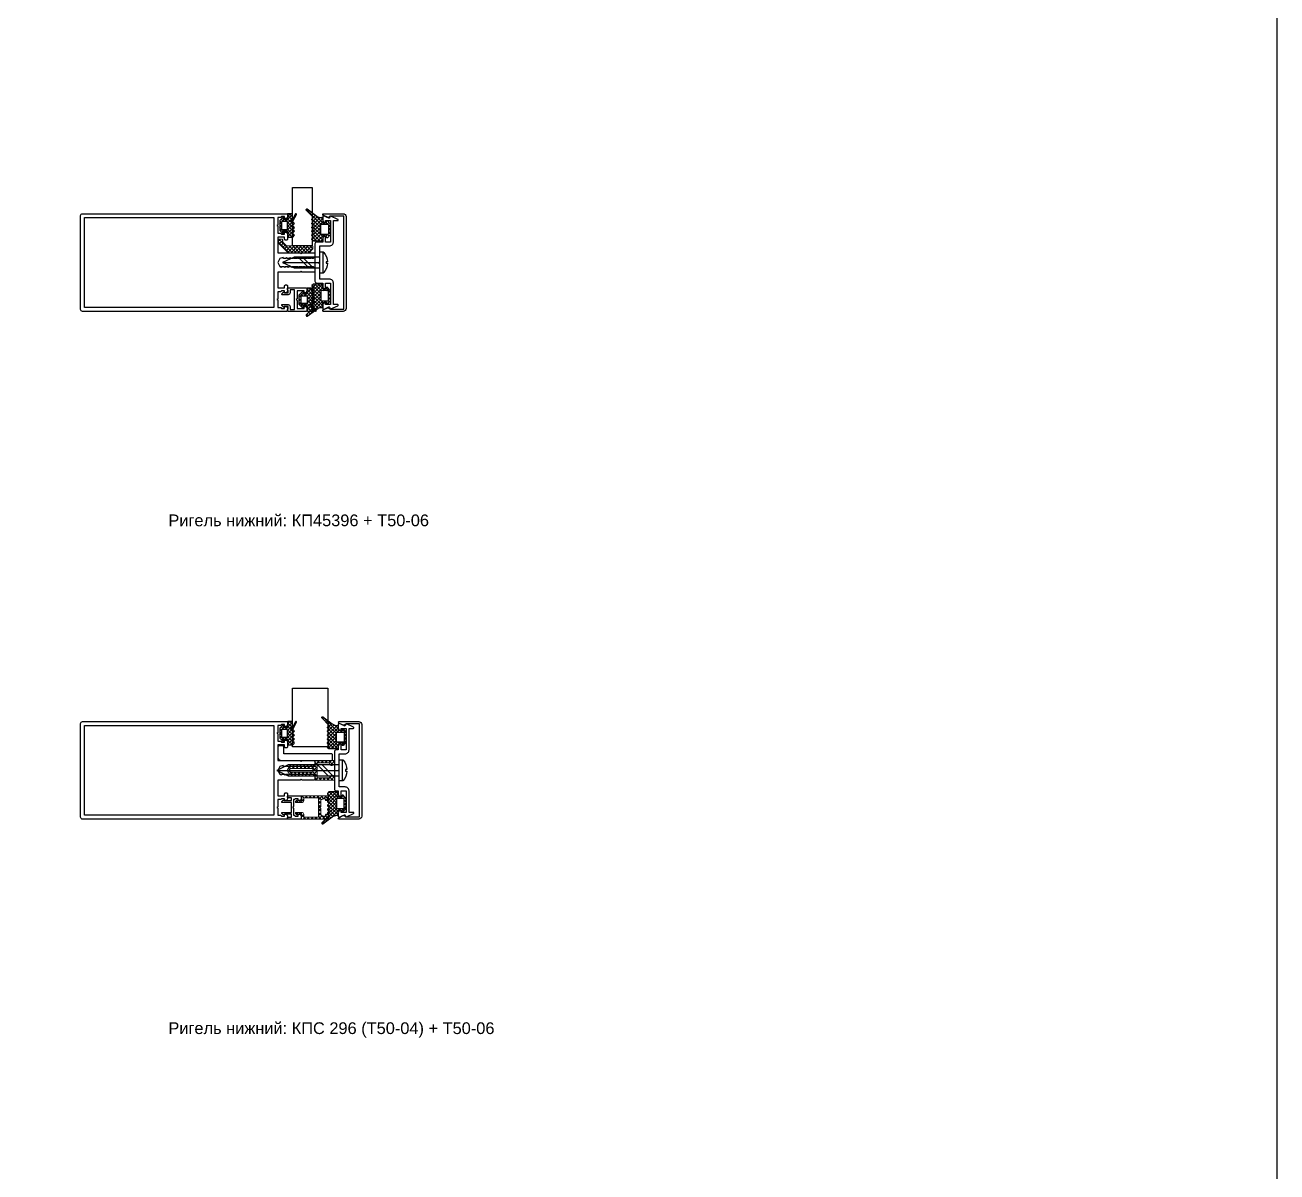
# Model space of a CAD drawing. Header units: millimetres. Extents: x 1744 to 18744, y -2272 to 2782.
# Drawn here: x 13074 to 13715, y 824 to 1411 of the extents above; entities that cross this region are included whole.
import ezdxf

# ---------------------------------------------------------------- set-up
doc = ezdxf.new("R2010")
doc.units = ezdxf.units.MM
doc.layers.add('Steklopaket', color=5, linetype='Continuous')
doc.layers.add('подписи', color=7, linetype='Continuous')
doc.layers.add('Уплотнители', color=1, linetype='Continuous', lineweight=20)
doc.layers.add('Штриховка', color=1, linetype='Continuous', lineweight=5)
doc.styles.get("Standard").update_dxf_attribs({"font": 'arial.ttf'})

# ---------------------------------------------------------------- blocks, each defined once
blk = doc.blocks.new('КП45550')
at = {"color": 217, "true_color": 0x93278f}
blk.add_lwpolyline([(-5, 6.38, -0.198912), (-4.91, 6.59), (-4.5, 7), (-4.91, 7.41, -0.198912), (-5, 7.62), (-5, 19), (-13, 19), (-13, 15.5), (-12, 15.5, -0.414214), (-11.5, 15), (-11.5, 14.5, -0.414214), (-12, 14), (-14.43, 14, -0.116434), (-14.56, 14.03), (-15.33, 14.42, -0.284079), (-15.5, 14.69), (-15.5, 15.2, -0.414214), (-15.2, 15.5), (-14.5, 15.5), (-14.5, 17), (-14.91, 17.41, -0.198912), (-15, 17.62), (-15, 19), (-18.56, 19, -0.284079), (-18.83, 19.17), (-19, 19.5), (-19.17, 19.17, -0.284079), (-19.44, 19), (-23, 19), (-23, 17.62, -0.198912), (-23.09, 17.41), (-23.5, 17), (-23.5, 15.5), (-22.8, 15.5, -0.414214), (-22.5, 15.2), (-22.5, 14.69, -0.284079), (-22.67, 14.42), (-23.44, 14.03, -0.116434), (-23.57, 14), (-24.5, 14, -0.414214), (-25, 14.5), (-25, 119, -0.414214), (-24, 120), (24, 120, -0.414214), (25, 119), (25, 14.5, -0.414214), (24.5, 14), (23.57, 14, -0.116434), (23.44, 14.03), (22.67, 14.42, -0.284079), (22.5, 14.69), (22.5, 15.2, -0.414214), (22.8, 15.5), (23.5, 15.5), (23.5, 17), (23.09, 17.41, -0.198912), (23, 17.62), (23, 19), (19.44, 19, -0.284079), (19.17, 19.17), (19, 19.5), (18.83, 19.17, -0.284079), (18.56, 19), (15, 19), (15, 17.62, -0.198912), (14.91, 17.41), (14.5, 17), (14.5, 15.5), (15.2, 15.5, -0.414214), (15.5, 15.2), (15.5, 14.69, -0.284079), (15.33, 14.42), (14.56, 14.03, -0.116434), (14.43, 14), (12, 14, -0.414214), (11.5, 14.5), (11.5, 15, -0.414214), (12, 15.5), (13, 15.5), (13, 19), (5, 19), (5, 7.62, -0.198912), (4.91, 7.41), (4.5, 7), (4.91, 6.59, -0.198912), (5, 6.38), (5, 0.5, -0.414214), (4.5, 0), (3.12, 0, -0.198912), (2.91, 0.09), (2.09, 0.91, -0.198912), (2, 1.12), (2, 1.46, -0.284079), (2.17, 1.73), (2.5, 1.9), (2.17, 2.07, -0.284079), (2, 2.34), (2, 3.26, -0.284079), (2.17, 3.53), (2.5, 3.7), (2.17, 3.87, -0.284079), (2, 4.14), (2, 5.06, -0.284079), (2.17, 5.33), (2.5, 5.5), (2.17, 5.67, -0.284079), (2, 5.94), (2, 6.86, -0.284079), (2.17, 7.13), (2.5, 7.3), (2.17, 7.47, -0.284079), (2, 7.74), (2, 8.66, -0.284079), (2.17, 8.93), (2.5, 9.1), (2.17, 9.27, -0.284079), (2, 9.54), (2, 10.46, -0.284079), (2.17, 10.73), (2.5, 10.9), (2.17, 11.07, -0.284079), (2, 11.34), (2, 12.26, -0.284079), (2.17, 12.53), (2.5, 12.7), (2.17, 12.87, -0.284079), (2, 13.14), (2, 14.06, -0.284079), (2.17, 14.33), (2.5, 14.5), (2.17, 14.67, -0.284079), (2, 14.94), (2, 15.86, -0.284079), (2.17, 16.13), (2.5, 16.3), (2, 18), (0, 19), (-2, 18), (-2, 17.64, -0.284079), (-2.17, 17.37), (-2.5, 17.2), (-2.17, 17.03, -0.284079), (-2, 16.76), (-2, 15.84, -0.284079), (-2.17, 15.57), (-2.5, 15.4), (-2.17, 15.23, -0.284079), (-2, 14.96), (-2, 14.04, -0.284079), (-2.17, 13.77), (-2.5, 13.6), (-2.17, 13.43, -0.284079), (-2, 13.16), (-2, 12.24, -0.284079), (-2.17, 11.97), (-2.5, 11.8), (-2.17, 11.63, -0.284079), (-2, 11.36), (-2, 10.44, -0.284079), (-2.17, 10.17), (-2.5, 10), (-2.17, 9.83, -0.284079), (-2, 9.56), (-2, 8.64, -0.284079), (-2.17, 8.37), (-2.5, 8.2), (-2.17, 8.03, -0.284079), (-2, 7.76), (-2, 6.84, -0.284079), (-2.17, 6.57), (-2.5, 6.4), (-2.17, 6.23, -0.284079), (-2, 5.96), (-2, 5.04, -0.284079), (-2.17, 4.77), (-2.5, 4.6), (-2.17, 4.43, -0.284079), (-2, 4.16), (-2, 3.24, -0.284079), (-2.17, 2.97), (-2.5, 2.8), (-2.17, 2.63, -0.284079), (-2, 2.36), (-2, 1.12, -0.198912), (-2.09, 0.91), (-2.91, 0.09, -0.198912), (-3.12, 0), (-4.5, 0, -0.414214), (-5, 0.5)], format="xyb", close=True, dxfattribs=at)
blk.add_lwpolyline([(23, 21), (-23, 21), (-23, 118), (23, 118)], close=True, dxfattribs=at)
blk = doc.blocks.new('ТПУ-6001')
at = {"true_color": 0xafd9aa}
h = blk.add_hatch(dxfattribs=at)
h.set_pattern_fill('ANSI37', color=9, scale=10, angle=180, style=0)
h.set_pattern_definition([(225, (-3851.2058, 2316.4733), (0.88388348, -0.88388348), []), (315, (-3851.2058, 2316.4733), (0.88388348, 0.88388348), [])])
edge = h.paths.add_edge_path(flags=16)
edge.add_line((1.75, -1), (-1.75, -1))
edge.add_arc((-1.75, -1.25), 0.25, 90, 180)
edge.add_line((-2, -1.25), (-2, -3.75))
edge.add_arc((-1.75, -3.75), 0.25, 180, 270)
edge.add_line((-1.75, -4), (1.75, -4))
edge.add_arc((1.75, -3.75), 0.25, 270, 360)
edge.add_line((2, -3.75), (2, -1.25))
edge.add_arc((1.75, -1.25), 0.25, 0, 90)
edge = h.paths.add_edge_path()
edge.add_line((2.37, -5.66), (4.04, -6.57))
edge.add_arc((4.16, -6.35), 0.25, 241.51963, 270)
edge.add_line((4.16, -6.6), (5.75, -6.6))
edge.add_arc((5.75, -6.35), 0.25, 270, 360)
edge.add_line((6, -6.35), (6, -4.25))
edge.add_arc((5.75, -4.25), 0.25, 0, 90)
edge.add_line((5.75, -4), (3.25, -4))
edge.add_arc((3.25, -3.75), 0.25, 180, 270, ccw=False)
edge.add_line((3, -3.75), (3, -2.25))
edge.add_arc((3.25, -2.25), 0.25, 90, 180, ccw=False)
edge.add_line((3.25, -2), (3.9, -2))
edge.add_arc((3.9, -1.75), 0.25, 270, 405.06464)
edge.add_line((4.08, -1.57), (2.57, -0.07))
edge.add_arc((2.4, -0.25), 0.25, 45.06464, 90)
edge.add_line((2.4, 0), (-2.4, 0))
edge.add_arc((-2.4, -0.25), 0.25, 90, 134.93536)
edge.add_line((-2.57, -0.07), (-4.08, -1.57))
edge.add_arc((-3.9, -1.75), 0.25, 134.93536, 270)
edge.add_line((-3.9, -2), (-3.25, -2))
edge.add_arc((-3.25, -2.25), 0.25, 0, 90, ccw=False)
edge.add_line((-3, -2.25), (-3, -3.75))
edge.add_arc((-3.25, -3.75), 0.25, -90, 0, ccw=False)
edge.add_line((-3.25, -4), (-5.75, -4))
edge.add_arc((-5.75, -4.25), 0.25, 90, 180)
edge.add_line((-6, -4.25), (-6, -6.5))
edge.add_arc((-5.75, -6.5), 0.25, 180, 225)
edge.add_line((-5.93, -6.67), (-5.18, -7.42))
edge.add_arc((-5, -7.25), 0.25, 225, 315)
edge.add_line((-4.82, -7.42), (-4.18, -6.78))
edge.add_arc((-4, -6.95), 0.25, 45, 135, ccw=False)
edge.add_line((-3.82, -6.78), (-3.18, -7.42))
edge.add_arc((-3, -7.25), 0.25, 225, 315)
edge.add_line((-2.82, -7.42), (-2.18, -6.78))
edge.add_arc((-2, -6.95), 0.25, 45, 135, ccw=False)
edge.add_line((-1.82, -6.78), (-1.18, -7.42))
edge.add_arc((-1, -7.25), 0.25, 225, 315)
edge.add_line((-0.82, -7.42), (-0.18, -6.78))
edge.add_arc((0, -6.95), 0.25, 45, 135, ccw=False)
edge.add_line((0.18, -6.78), (0.82, -7.42))
edge.add_arc((1, -7.25), 0.25, 225, 315)
edge.add_line((1.18, -7.42), (1.87, -6.73))
edge.add_arc((2.04, -6.91), 0.25, 61.51963, 135, ccw=False)
edge.add_line((2.16, -6.69), (5.63, -8.57))
edge.add_arc((5.75, -8.35), 0.25, 241.51963, 421.51963)
edge.add_line((5.87, -8.13), (2.13, -6.1))
edge.add_arc((2.25, -5.88), 0.25, 61.51963, 241.51963, ccw=False)
at = {"color": 9, "true_color": 0xafd9aa}
for points in [[(2.37, -5.66), (4.04, -6.57, 0.124913), (4.16, -6.6), (5.75, -6.6, 0.414214), (6, -6.35), (6, -4.25, 0.414214), (5.75, -4), (3.25, -4, -0.414214), (3, -3.75), (3, -2.25, -0.414214), (3.25, -2), (3.9, -2, 0.668587), (4.08, -1.57), (2.57, -0.07, 0.198619), (2.4, 0), (-2.4, 0, 0.198619), (-2.57, -0.07), (-4.08, -1.57, 0.668587), (-3.9, -2), (-3.25, -2, -0.414214), (-3, -2.25), (-3, -3.75, -0.414214), (-3.25, -4), (-5.75, -4, 0.414214), (-6, -4.25), (-6, -6.5, 0.198912), (-5.93, -6.67), (-5.18, -7.42, 0.414214), (-4.82, -7.42), (-4.18, -6.78, -0.414214), (-3.82, -6.78), (-3.18, -7.42, 0.414214), (-2.82, -7.42), (-2.18, -6.78, -0.414214), (-1.82, -6.78), (-1.18, -7.42, 0.414214), (-0.82, -7.42), (-0.18, -6.78, -0.414214), (0.18, -6.78), (0.82, -7.42, 0.414214), (1.18, -7.42), (1.87, -6.73, -0.332076), (2.16, -6.69), (5.63, -8.57, 1), (5.87, -8.13), (2.13, -6.1, -1)], [(1.75, -1), (-1.75, -1, 0.414214), (-2, -1.25), (-2, -3.75, 0.414214), (-1.75, -4), (1.75, -4, 0.414214), (2, -3.75), (2, -1.25, 0.414214)]]:
    blk.add_lwpolyline(points, format="xyb", close=True, dxfattribs=at)
blk = doc.blocks.new('КПС 575')
blk.add_lwpolyline([(-23.77, 3.16, 0.414214), (-23.63, 2.76), (-22.87, 2.41, -0.414214), (-22.73, 2.01), (-23.97, -0.66, 0.548619), (-23.7, -1.09), (-21.57, -1.09, 0.116434), (-21.44, -1.06), (-20.67, -0.67, 0.284079), (-20.5, -0.4), (-20.5, 0.11, 0.414214), (-20.8, 0.41), (-21.5, 0.41), (-21.5, 2.91), (-10.5, 2.91), (-10.5, 0.41), (-13.2, 0.41, 0.414214), (-13.5, 0.11), (-13.5, -0.4, 0.284079), (-13.33, -0.67), (-12.56, -1.06, 0.116434), (-12.43, -1.09), (-10.5, -1.09), (-10.5, -4.09, 0.414214), (-9.5, -5.09), (9.5, -5.09, 0.414214), (10.5, -4.09), (10.5, -1.09), (12.43, -1.09, 0.116434), (12.56, -1.06), (13.33, -0.67, 0.284079), (13.5, -0.4), (13.5, 0.11, 0.414214), (13.2, 0.41), (10.5, 0.41), (10.5, 2.91), (21.5, 2.91), (21.5, 0.41), (20.8, 0.41, 0.414214), (20.5, 0.11), (20.5, -0.4, 0.284079), (20.67, -0.67), (21.44, -1.06, 0.116434), (21.57, -1.09), (23.7, -1.09, 0.548619), (23.97, -0.66), (22.73, 2.01, -0.414214), (22.87, 2.41), (23.63, 2.76, 0.414214), (23.77, 3.16), (22.1, 6.74, 0.291473), (21.83, 6.91), (21.8, 6.91, 0.414214), (21.5, 6.61), (21.5, 4.41), (10.5, 4.41, 0.414214), (8.5, 2.41), (8.5, -2.59), (0.62, -2.59, 0.198912), (0.41, -2.68), (0, -3.09), (-0.41, -2.68, 0.198912), (-0.62, -2.59), (-8.5, -2.59), (-8.5, 2.41, 0.414214), (-10.5, 4.41), (-21.5, 4.41), (-21.5, 6.61, 0.414214), (-21.8, 6.91), (-21.83, 6.91, 0.291473), (-22.1, 6.74)], format="xyb", close=True)
blk = doc.blocks.new('ТПУ-007ММ')
at = {"true_color": 0xafd9aa}
h = blk.add_hatch(dxfattribs=at)
h.set_pattern_fill('ANSI37', color=9, scale=10, angle=180, style=0)
h.set_pattern_definition([(225, (-3851.0623, 2334.4012), (0.88388348, -0.88388348), []), (315, (-3851.0623, 2334.4012), (0.88388348, 0.88388348), [])])
edge = h.paths.add_edge_path(flags=16)
edge.add_line((2.1, -1), (-2.1, -1))
edge.add_arc((-2.1, -1.5), 0.5, 90, 180)
edge.add_line((-2.6, -1.5), (-2.6, -4.5))
edge.add_arc((-2.1, -4.5), 0.5, 180, 270)
edge.add_line((-2.1, -5), (2.1, -5))
edge.add_arc((2.1, -4.5), 0.5, 270, 360)
edge.add_line((2.6, -4.5), (2.6, -1.5))
edge.add_arc((2.1, -1.5), 0.5, 0, 90)
edge = h.paths.add_edge_path()
edge.add_arc((-3.85, -2.25), 0.25, 0, 90, ccw=False)
edge.add_line((-3.6, -2.25), (-3.6, -3.75))
edge.add_arc((-3.85, -3.75), 0.25, -90, 0, ccw=False)
edge.add_line((-3.85, -4), (-5.75, -4))
edge.add_arc((-5.75, -4.25), 0.25, 90, 180)
edge.add_line((-6, -4.25), (-6, -8.62))
edge.add_arc((-5.8, -8.62), 0.2, 180, 225)
edge.add_line((-5.94, -8.76), (-5.18, -9.53))
edge.add_arc((-5, -9.35), 0.25, 225, 315)
edge.add_line((-4.82, -9.53), (-4.18, -8.88))
edge.add_arc((-4, -9.06), 0.25, 45, 135, ccw=False)
edge.add_line((-3.82, -8.88), (-3.18, -9.53))
edge.add_arc((-3, -9.35), 0.25, 225, 315)
edge.add_line((-2.82, -9.53), (-2.18, -8.88))
edge.add_arc((-2, -9.06), 0.25, 45, 135, ccw=False)
edge.add_line((-1.82, -8.88), (-1.18, -9.53))
edge.add_arc((-1, -9.35), 0.25, 225, 315)
edge.add_line((-0.82, -9.53), (-0.18, -8.88))
edge.add_arc((0, -9.06), 0.25, 45, 135, ccw=False)
edge.add_line((0.18, -8.88), (0.82, -9.53))
edge.add_arc((1, -9.35), 0.25, 225, 315)
edge.add_line((1.18, -9.53), (1.82, -8.88))
edge.add_arc((2, -9.06), 0.25, 45, 135, ccw=False)
edge.add_line((2.18, -8.88), (2.82, -9.53))
edge.add_arc((3, -9.35), 0.25, 225, 315)
edge.add_line((3.18, -9.53), (3.82, -8.88))
edge.add_arc((4, -9.06), 0.25, 45, 135, ccw=False)
edge.add_line((4.18, -8.88), (4.82, -9.53))
edge.add_arc((5, -9.35), 0.25, 225, 315)
edge.add_line((5.18, -9.53), (5.82, -8.88))
edge.add_arc((6, -9.06), 0.25, 45, 135, ccw=False)
edge.add_line((6.18, -8.88), (9.82, -12.42))
edge.add_arc((10, -12.25), 0.25, 225, 315)
edge.add_line((10.18, -12.42), (10.39, -12.21))
edge.add_arc((10.21, -12.04), 0.25, 315, 380.22486)
edge.add_line((10.44, -11.95), (6.8, -7.06))
edge.add_arc((10, -4.67), 4, 180, 216.76049, ccw=False)
edge.add_line((6, -4.67), (6, -4.3))
edge.add_arc((5.7, -4.3), 0.3, 360, 450)
edge.add_line((5.7, -4), (3.85, -4))
edge.add_arc((3.85, -3.75), 0.25, 180, 270, ccw=False)
edge.add_line((3.6, -3.75), (3.6, -2.25))
edge.add_arc((3.85, -2.25), 0.25, 90, 180, ccw=False)
edge.add_line((3.85, -2), (4.1, -2))
edge.add_arc((4.1, -1.75), 0.25, 270, 405.06464)
edge.add_line((4.28, -1.57), (2.57, -0.07))
edge.add_arc((2.4, -0.25), 0.25, 45.06464, 90)
edge.add_line((2.4, 0), (-2.4, 0))
edge.add_arc((-2.4, -0.25), 0.25, 90, 134.93536)
edge.add_line((-2.57, -0.07), (-4.28, -1.57))
edge.add_arc((-4.1, -1.75), 0.25, 134.93536, 270)
edge.add_line((-4.1, -2), (-3.85, -2))
at = {"color": 9, "true_color": 0xafd9aa}
for points in [[(-3.85, -2, -0.414214), (-3.6, -2.25), (-3.6, -3.75, -0.414214), (-3.85, -4), (-5.75, -4, 0.414214), (-6, -4.25), (-6, -8.62, 0.198912), (-5.94, -8.76), (-5.18, -9.53, 0.414214), (-4.82, -9.53), (-4.18, -8.88, -0.414214), (-3.82, -8.88), (-3.18, -9.53, 0.414214), (-2.82, -9.53), (-2.18, -8.88, -0.414214), (-1.82, -8.88), (-1.18, -9.53, 0.414214), (-0.82, -9.53), (-0.18, -8.88, -0.414214), (0.18, -8.88), (0.82, -9.53, 0.414214), (1.18, -9.53), (1.82, -8.88, -0.414214), (2.18, -8.88), (2.82, -9.53, 0.414214), (3.18, -9.53), (3.82, -8.88, -0.414214), (4.18, -8.88), (4.82, -9.53, 0.414214), (5.18, -9.53), (5.82, -8.88, -0.414214), (6.18, -8.88), (9.82, -12.42, 0.414214), (10.18, -12.42), (10.39, -12.21, 0.292538), (10.44, -11.95), (6.8, -7.06, -0.161788), (6, -4.67), (6, -4.3, 0.414214), (5.7, -4), (3.85, -4, -0.414214), (3.6, -3.75), (3.6, -2.25, -0.414214), (3.85, -2), (4.1, -2, 0.668587), (4.28, -1.57), (2.57, -0.07, 0.198619), (2.4, 0), (-2.4, 0, 0.198619), (-2.57, -0.07), (-4.28, -1.57, 0.668587), (-4.1, -2)], [(2.1, -1), (-2.1, -1, 0.414214), (-2.6, -1.5), (-2.6, -4.5, 0.414214), (-2.1, -5), (2.1, -5, 0.414214), (2.6, -4.5), (2.6, -1.5, 0.414214)]]:
    blk.add_lwpolyline(points, format="xyb", close=True, dxfattribs=at)
blk = doc.blocks.new('КП45309')
at = {"color": 0}
blk.add_lwpolyline([(-23.5, 2.52), (23.5, 2.52, -0.414214), (25, 1.02), (25, -9.08, -0.802585), (24.24, -9.24), (23.17, -6.95, -0.401559), (23.48, -6.03, 0.279739), (23.8, -5.5), (23.8, 1.32), (-23.8, 1.32), (-23.8, -5.5, 0.279739), (-23.48, -6.03, -0.401559), (-23.17, -6.95), (-24.24, -9.24, -0.802585), (-25, -9.08), (-25, 1.02, -0.414214)], format="xyb", close=True, dxfattribs=at)
blk = doc.blocks.new('ВС 5.5х19 А2 DIN7981')
for p, q in [((0, 7.12), (0, -11.88)), ((-5.4, -13.56), (5.4, -13.56))]:
    blk.add_line(p, q)
for points in [[(2.75, -11.88), (2.75, 1.23), (0, 7.12), (-2.75, 1.23), (-2.75, -11.88)], [(-2.75, -8.55), (2.75, -3.05), (2.75, -0.75), (-2.75, -6.25)]]:
    blk.add_lwpolyline(points, close=True)
blk.add_lwpolyline([(-0.39, -15.82, -0.161849), (-5.22, -13.95, -0.223888), (-5.4, -13.56), (-5.4, -11.88), (5.4, -11.88), (5.4, -13.56, -0.223888), (5.22, -13.95, -0.161849), (0.39, -15.82), (0.39, -15.12), (-0.39, -15.12)], format="xyb", close=True)
blk = doc.blocks.new('ТПУ-011')
at = {"layer": 'Штриховка', "lineweight": 5}
h = blk.add_hatch(dxfattribs=at)
h.set_pattern_fill('ANSI37', color=256, scale=10, angle=180, style=0)
h.set_pattern_definition([(225, (-4751.2556, 2335.0921), (0.88388348, -0.88388348), []), (315, (-4751.2556, 2335.0921), (0.88388348, 0.88388348), [])])
edge = h.paths.add_edge_path()
edge.add_arc((7.03, 4.11), 0.5, 90, 180, ccw=False)
edge.add_line((7.03, 4.61), (8.53, 4.61))
edge.add_arc((8.53, 4.11), 0.5, 0, 90, ccw=False)
edge.add_line((9.03, 4.11), (9.03, 3.19))
edge.add_arc((8.03, 3.19), 1, -45, 0, ccw=False)
edge.add_line((8.73, 2.49), (4.15, -2.1))
edge.add_arc((3.44, -1.39), 1, 270, 315, ccw=False)
edge.add_line((3.44, -2.39), (-6.76, -2.39))
edge.add_arc((-6.76, -1.89), 0.5, 225, 270, ccw=False)
edge.add_line((-7.12, -2.25), (-8.82, -0.54))
edge.add_arc((-8.47, -0.18), 0.5, 180, 225, ccw=False)
edge.add_line((-8.97, -0.18), (-8.97, 0.61))
edge.add_arc((-8.47, 0.61), 0.5, 90, 180, ccw=False)
edge.add_line((-8.47, 1.11), (4.32, 1.11))
edge.add_arc((4.32, 1.61), 0.5, 270, 315)
edge.add_line((4.67, 1.25), (6.38, 2.96))
edge.add_arc((6.03, 3.32), 0.5, 315, 360)
edge.add_line((6.53, 3.32), (6.53, 4.11))
at = {"layer": 'Уплотнители'}
blk.add_lwpolyline([(6.53, 4.11, -0.414214), (7.03, 4.61), (8.53, 4.61, -0.414214), (9.03, 4.11), (9.03, 3.19, -0.198912), (8.73, 2.49), (4.15, -2.1, -0.198912), (3.44, -2.39), (-6.76, -2.39, -0.198912), (-7.12, -2.25), (-8.82, -0.54, -0.198912), (-8.97, -0.18), (-8.97, 0.61, -0.414214), (-8.47, 1.11), (4.32, 1.11, 0.198912), (4.67, 1.25), (6.38, 2.96, 0.198912), (6.53, 3.32)], format="xyb", close=True, dxfattribs=at)
blk = doc.blocks.new('КПС 1108')
blk.add_lwpolyline([(5.7, -3.5), (5.1, -3.5, -0.414214), (4.8, -3.2), (3.5, -3.2), (3.5, -4.99, 0.198912), (3.59, -5.2), (3.71, -5.33, -0.414214), (3.71, -5.75), (3.06, -6.4, -0.668179), (2.5, -6.17), (2.5, -3.2, -0.414214), (3.5, -2.2), (5, -2.2), (5, 0), (-5, 0), (-5, -2.2), (-3.5, -2.2, -0.414214), (-2.5, -3.2), (-2.5, -6.17, -0.668179), (-3.06, -6.4), (-3.71, -5.75, -0.414214), (-3.71, -5.33), (-3.59, -5.2, 0.198912), (-3.5, -4.99), (-3.5, -3.2), (-4.8, -3.2, -0.414214), (-5.1, -3.5), (-5.7, -3.5, -0.414214), (-6, -3.2), (-6, 6, -0.414214), (-5.5, 6.5), (-4.57, 6.5, -0.116434), (-4.44, 6.47), (-3.67, 6.08, -0.284079), (-3.5, 5.81), (-3.5, 5.3, -0.414214), (-3.8, 5), (-4.5, 5), (-4.5, 1.5), (-0.62, 1.5, -0.198912), (-0.41, 1.41), (0, 1), (0.41, 1.41, -0.198912), (0.62, 1.5), (4.5, 1.5), (4.5, 5), (3.8, 5, -0.414214), (3.5, 5.3), (3.5, 5.81, -0.284079), (3.67, 6.08), (4.44, 6.47, -0.116434), (4.57, 6.5), (5.5, 6.5, -0.414214), (6, 6), (6, -3.2, -0.414214)], format="xyb", close=True)
blk = doc.blocks.new('КПС 758')
blk.add_lwpolyline([(-23.77, 2.33, 0.414214), (-23.63, 1.93), (-22.87, 1.58, -0.414214), (-22.73, 1.18), (-23.97, -1.49, 0.548619), (-23.7, -1.92), (-21.57, -1.92, 0.116434), (-21.44, -1.89), (-20.67, -1.5, 0.284079), (-20.5, -1.23), (-20.5, -0.72, 0.414214), (-20.8, -0.42), (-21.5, -0.42), (-21.5, 2.08), (-10.5, 2.08), (-10.5, -0.42), (-13.2, -0.42, 0.414214), (-13.5, -0.72), (-13.5, -1.23, 0.284079), (-13.33, -1.5), (-12.56, -1.89, 0.116434), (-12.43, -1.92), (-10.5, -1.92), (-10.5, -2.92, 0.414214), (-9.5, -3.92), (9.5, -3.92, 0.414214), (10.5, -2.92), (10.5, -1.92), (12.43, -1.92, 0.116434), (12.56, -1.89), (13.33, -1.5, 0.284079), (13.5, -1.23), (13.5, -0.72, 0.414214), (13.2, -0.42), (10.5, -0.42), (10.5, 2.08), (21.5, 2.08), (21.5, -0.42), (20.8, -0.42, 0.414214), (20.5, -0.72), (20.5, -1.23, 0.284079), (20.67, -1.5), (21.44, -1.89, 0.116434), (21.57, -1.92), (23.7, -1.92, 0.548619), (23.97, -1.49), (22.73, 1.18, -0.414214), (22.87, 1.58), (23.63, 1.93, 0.414214), (23.77, 2.33), (22.1, 5.91, 0.291473), (21.83, 6.08), (21.8, 6.08, 0.414214), (21.5, 5.78), (21.5, 3.58), (10.5, 3.58, 0.414214), (8.5, 1.58), (8.5, -1.42), (0.62, -1.42, 0.198912), (0.41, -1.51), (0, -1.92), (-0.41, -1.51, 0.198912), (-0.62, -1.42), (-8.5, -1.42), (-8.5, 1.58, 0.414214), (-10.5, 3.58), (-21.5, 3.58), (-21.5, 5.78, 0.414214), (-21.8, 6.08), (-21.83, 6.08, 0.291473), (-22.1, 5.91)], format="xyb", close=True)
blk = doc.blocks.new('ВС 5.5х32 А2 DIN7981')
for p, q in [((0, 38), (0, 6)), ((-5.4, 4.31), (5.4, 4.31))]:
    blk.add_line(p, q)
for points in [[(2.75, 6), (2.75, 32.1), (0, 38), (-2.75, 32.1), (-2.75, 6)], [(-2.75, 9.33), (2.75, 14.83), (2.75, 17.12), (-2.75, 11.62)]]:
    blk.add_lwpolyline(points, close=True)
blk.add_lwpolyline([(-0.39, 2.06, -0.161849), (-5.22, 3.92, -0.223888), (-5.4, 4.31), (-5.4, 6), (5.4, 6), (5.4, 4.31, -0.223888), (5.22, 3.92, -0.161849), (0.39, 2.06), (0.39, 2.76), (-0.39, 2.76)], format="xyb", close=True)
blk = doc.blocks.new('Т50-03')
at = {"layer": 'Штриховка', "lineweight": 5}
h = blk.add_hatch(dxfattribs=at)
h.set_pattern_fill('ANSI37', color=256, scale=11.2, angle=90, style=0)
h.set_pattern_definition([(135, (-7152.173, 3902.1519), (-0.9899495, -0.9899495), []), (225, (-7152.173, 3902.1519), (0.9899495, -0.9899495), [])])
edge = h.paths.add_edge_path()
edge.add_arc((-20.75, -3.75), 1.25, 9.2818, 180)
edge.add_line((-22, -3.75), (-22, -4.7))
edge.add_arc((-21.7, -4.7), 0.3, 180, 270)
edge.add_line((-21.7, -5), (-12.3, -5))
edge.add_arc((-12.3, -4.7), 0.3, 270, 360)
edge.add_line((-12, -4.7), (-12, -2.3))
edge.add_arc((-11.7, -2.3), 0.3, 90, 180, ccw=False)
edge.add_line((-11.7, -2), (-5.2, -2))
edge.add_arc((-5, -2), 0.2, 180, 360)
edge.add_line((-4.8, -2), (0, -2))
edge.add_arc((0, 0), 2, 270, 450)
edge.add_line((0, 2), (-4.8, 2))
edge.add_arc((-5, 2), 0.2, 0, 180)
edge.add_line((-5.2, 2), (-11.7, 2))
edge.add_arc((-11.7, 2.3), 0.3, 180, 270, ccw=False)
edge.add_line((-12, 2.3), (-12, 4.7))
edge.add_arc((-12.3, 4.7), 0.3, 0, 90)
edge.add_line((-12.3, 5), (-21.7, 5))
edge.add_arc((-21.7, 4.7), 0.3, 90, 180)
edge.add_line((-22, 4.7), (-22, 3.75))
edge.add_arc((-20.75, 3.75), 1.25, 180, 350.7182)
edge.add_arc((-19.22, 3.5), 0.3, 90, 170.7182, ccw=False)
edge.add_line((-19.22, 3.8), (-13.2, 3.8))
edge.add_line((-13.2, 3.8), (-13.2, 0.82))
edge.add_arc((-12.9, 0.82), 0.3, 180, 225)
edge.add_line((-13.11, 0.61), (-12.5, 0))
edge.add_line((-12.5, 0), (-13.11, -0.61))
edge.add_arc((-12.9, -0.82), 0.3, 135, 180)
edge.add_line((-13.2, -0.82), (-13.2, -3.8))
edge.add_line((-13.2, -3.8), (-19.22, -3.8))
edge.add_arc((-19.22, -3.5), 0.3, 189.2818, 270, ccw=False)
edge = h.paths.add_edge_path(flags=16)
edge.add_line((-11, 1), (0, 1))
edge.add_arc((0, 0), 1, -90, 90, ccw=False)
edge.add_line((0, -1), (-11, -1))
edge.add_line((-11, -1), (-11, 1))
at = {"layer": 'Уплотнители'}
for points in [[(-19.52, -3.55, 0.922113), (-22, -3.75), (-22, -4.7, 0.414214), (-21.7, -5), (-12.3, -5, 0.414214), (-12, -4.7), (-12, -2.3, -0.414214), (-11.7, -2), (-5.2, -2, 1), (-4.8, -2), (0, -2, 1), (0, 2), (-4.8, 2, 1), (-5.2, 2), (-11.7, 2, -0.414214), (-12, 2.3), (-12, 4.7, 0.414214), (-12.3, 5), (-21.7, 5, 0.414214), (-22, 4.7), (-22, 3.75, 0.922113), (-19.52, 3.55, -0.367523), (-19.22, 3.8), (-13.2, 3.8), (-13.2, 0.82, 0.198912), (-13.11, 0.61), (-12.5, 0), (-13.11, -0.61, 0.198912), (-13.2, -0.82), (-13.2, -3.8), (-19.22, -3.8, -0.367523)], [(-11, 1), (0, 1, -1), (0, -1), (-11, -1)]]:
    blk.add_lwpolyline(points, format="xyb", close=True, dxfattribs=at)
blk = doc.blocks.new('КП45577')
blk.add_lwpolyline([(-1.5, -4), (-1.5, -0.5, -0.414214), (-1, 0), (1, 0, -0.414214), (1.5, -0.5), (1.5, -5.5, -0.414214), (-0.5, -7.5), (-26, -7.5, -0.414214), (-26.5, -7), (-26.5, -4.5, -0.414214), (-26, -4)], format="xyb", close=True)
blk = doc.blocks.new('КП45396')
blk.add_lwpolyline([(-2.5, 0), (-2.5, -4.67, -0.668179), (-3.06, -4.9), (-3.71, -4.25, -0.414214), (-3.71, -3.83), (-3.65, -3.76, 0.198912), (-3.5, -3.41), (-3.5, 0), (-5, 0), (-5, -1.7, -0.414214), (-5.3, -2), (-5.7, -2, -0.414214), (-6, -1.7), (-6, -1.7), (-6, 4.5, -0.414214), (-5.5, 5), (-4.57, 5, -0.116434), (-4.44, 4.97), (-3.67, 4.58, -0.284079), (-3.5, 4.31), (-3.5, 3.8, -0.414214), (-3.8, 3.5), (-4.5, 3.5), (-4.5, 2), (-4.09, 1.59, -0.198912), (-4, 1.38), (-4, 1), (-0.44, 1, -0.284079), (-0.17, 0.83), (0, 0.5), (0.17, 0.83, -0.284079), (0.44, 1), (4, 1), (4, 1.38, -0.198912), (4.09, 1.59), (4.5, 2), (4.5, 3.5), (3.8, 3.5, -0.414214), (3.5, 3.8), (3.5, 4.31, -0.284079), (3.67, 4.58), (4.44, 4.97, -0.116434), (4.57, 5), (5.5, 5, -0.414214), (6, 4.5), (6, -1.7), (6, -1.7, -0.414214), (5.7, -2), (5.3, -2, -0.414214), (5, -1.7), (5, 0), (3.5, 0), (3.5, -3.41, 0.198912), (3.65, -3.76), (3.71, -3.83, -0.414214), (3.71, -4.25), (3.06, -4.9, -0.668179), (2.5, -4.67), (2.5, 0)], format="xyb", close=True)
blk = doc.blocks.new('Т50-06')
at = {"layer": 'Штриховка', "lineweight": 5}
h = blk.add_hatch(dxfattribs=at)
h.set_pattern_fill('ANSI37', color=256, scale=11.2, angle=90, style=0)
h.set_pattern_definition([(135, (-11417.5478, 3829.3933), (-0.9899495, -0.9899495), []), (225, (-11417.5478, 3829.3933), (0.9899495, -0.9899495), [])])
edge = h.paths.add_edge_path()
edge.add_line((2.81, 0), (3.22, -0.41))
edge.add_arc((3.01, -0.62), 0.3, 0, 45, ccw=False)
edge.add_line((3.31, -0.62), (3.31, -4))
edge.add_line((3.31, -4), (3.68, -4))
edge.add_arc((3.68, -4.3), 0.3, 45, 90, ccw=False)
edge.add_line((3.9, -4.09), (4.31, -4.5))
edge.add_line((4.31, -4.5), (5.81, -4.5))
edge.add_line((5.81, -4.5), (5.81, -3.8))
edge.add_arc((6.11, -3.8), 0.3, 90, 180, ccw=False)
edge.add_line((6.11, -3.5), (6.62, -3.5))
edge.add_arc((6.62, -3.8), 0.3, 26.56505, 90, ccw=False)
edge.add_line((6.89, -3.67), (7.28, -4.44))
edge.add_arc((7.01, -4.57), 0.3, 0, 26.56505, ccw=False)
edge.add_line((7.31, -4.57), (7.31, -6))
edge.add_line((7.31, -6), (-6.69, -6))
edge.add_line((-6.69, -6), (-6.69, -5.1))
edge.add_arc((-6.39, -5.1), 0.3, 90, 180, ccw=False)
edge.add_line((-6.39, -4.8), (-6.39, -3.5))
edge.add_line((-6.39, -3.5), (-8.29, -3.5))
edge.add_line((-8.29, -3.5), (-8.5, -3.71))
edge.add_arc((-8.72, -3.5), 0.3, 225, 315, ccw=False)
edge.add_line((-8.93, -3.71), (-9.6, -3.04))
edge.add_arc((-9.37, -2.82), 0.317, 90, 225, ccw=False)
edge.add_line((-9.37, -2.5), (-6.39, -2.5))
edge.add_arc((-6.39, -3.5), 1, 0, 90, ccw=False)
edge.add_line((-5.39, -3.5), (-5.39, -5))
edge.add_line((-5.39, -5), (2.11, -5))
edge.add_line((2.11, -5), (2.11, 5))
edge.add_line((2.11, 5), (-5.39, 5))
edge.add_line((-5.39, 5), (-5.39, 3.5))
edge.add_arc((-6.39, 3.5), 1, -90, 0, ccw=False)
edge.add_line((-6.39, 2.5), (-9.37, 2.5))
edge.add_arc((-9.37, 2.82), 0.317, 135, 270, ccw=False)
edge.add_line((-9.6, 3.04), (-8.93, 3.71))
edge.add_arc((-8.72, 3.5), 0.3, 45, 135, ccw=False)
edge.add_line((-8.5, 3.71), (-8.29, 3.5))
edge.add_line((-8.29, 3.5), (-6.39, 3.5))
edge.add_line((-6.39, 3.5), (-6.39, 4.8))
edge.add_arc((-6.39, 5.1), 0.3, 180, 270, ccw=False)
edge.add_line((-6.69, 5.1), (-6.69, 6))
edge.add_line((-6.69, 6), (7.31, 6))
edge.add_line((7.31, 6), (7.31, 4.57))
edge.add_arc((7.01, 4.57), 0.3, -26.56505, 0, ccw=False)
edge.add_line((7.28, 4.44), (6.89, 3.67))
edge.add_arc((6.62, 3.8), 0.3, 270, 333.43495, ccw=False)
edge.add_line((6.62, 3.5), (6.11, 3.5))
edge.add_arc((6.11, 3.8), 0.3, 180, 270, ccw=False)
edge.add_line((5.81, 3.8), (5.81, 4.5))
edge.add_line((5.81, 4.5), (4.31, 4.5))
edge.add_line((4.31, 4.5), (3.9, 4.09))
edge.add_arc((3.68, 4.3), 0.3, 270, 315, ccw=False)
edge.add_line((3.68, 4), (3.31, 4))
edge.add_line((3.31, 4), (3.31, 0.62))
edge.add_arc((3.01, 0.62), 0.3, 315, 360, ccw=False)
edge.add_line((3.22, 0.41), (2.81, 0))
at = {"layer": 'Уплотнители'}
blk.add_lwpolyline([(2.81, 0), (3.22, -0.41, -0.198912), (3.31, -0.62), (3.31, -4), (3.68, -4, -0.198912), (3.9, -4.09), (4.31, -4.5), (5.81, -4.5), (5.81, -3.8, -0.414214), (6.11, -3.5), (6.62, -3.5, -0.284079), (6.89, -3.67), (7.28, -4.44, -0.116434), (7.31, -4.57), (7.31, -6), (-6.69, -6), (-6.69, -5.1, -0.414214), (-6.39, -4.8), (-6.39, -3.5), (-8.29, -3.5), (-8.5, -3.71, -0.414214), (-8.93, -3.71), (-9.6, -3.04, -0.668179), (-9.37, -2.5), (-6.39, -2.5, -0.414214), (-5.39, -3.5), (-5.39, -5), (2.11, -5), (2.11, 5), (-5.39, 5), (-5.39, 3.5, -0.414214), (-6.39, 2.5), (-9.37, 2.5, -0.668179), (-9.6, 3.04), (-8.93, 3.71, -0.414214), (-8.5, 3.71), (-8.29, 3.5), (-6.39, 3.5), (-6.39, 4.8, -0.414214), (-6.69, 5.1), (-6.69, 6), (7.31, 6), (7.31, 4.57, -0.116434), (7.28, 4.44), (6.89, 3.67, -0.284079), (6.62, 3.5), (6.11, 3.5, -0.414214), (5.81, 3.8), (5.81, 4.5), (4.31, 4.5), (3.9, 4.09, -0.198912), (3.68, 4), (3.31, 4), (3.31, 0.62, -0.198912), (3.22, 0.41), (2.81, 0)], format="xyb", dxfattribs=at)

msp = doc.modelspace()

# ---------------------------------------------------------------- linework, layer by layer
msp.add_lwpolyline([(12118.863, 2576.164), (13715.412, 2576.164), (13715.412, -2272.042), (12118.863, -2272.042)], close=True)
at = {"layer": 'Steklopaket'}
for points in [[(13211.296, 1297.86), (13211.296, 1327.86), (13221.296, 1327.86), (13221.296, 1297.86)], [(13211.296, 1041.36), (13211.296, 1071.36), (13229.296, 1071.36), (13229.296, 1041.36)]]:
    msp.add_lwpolyline(points, close=True, dxfattribs=at)

# ---------------------------------------------------------------- block references
for name, p, rotation in [('КП45550', (13222.696, 1289.36), 90), ('ТПУ-6001', (13204.696, 1308.36), 90), ('КП45309', (13236.171, 1289.36), 270), ('КПС 575', (13227.785, 1289.36), 270), ('ВС 5.5х19 А2 DIN7981', (13213.322, 1289.36), 90), ('КПС 1108', (13212.196, 1270.36), 270), ('ТПУ-007ММ', (13230.696, 1272.36), 270), ('КП45550', (13222.696, 1029.36), 90), ('ТПУ-6001', (13204.696, 1048.36), 90), ('КПС 758', (13236.613, 1029.36), 270), ('КП45309', (13244.171, 1029.36), 270), ('ВС 5.5х32 А2 DIN7981', (13241.195, 1029.36), 90), ('Т50-03', (13210.696, 1029.36), 180), ('КП45396', (13210.696, 1010.36), 270), ('ТПУ-007ММ', (13238.696, 1012.36), 270)]:
    msp.add_blockref(name, p, dxfattribs=dict(rotation=rotation))
at = {"xscale": -1}
for name, p, rotation in [('ТПУ-007ММ', (13230.696, 1306.36), 270), ('ТПУ-6001', (13214.696, 1270.36), 90), ('ТПУ-007ММ', (13238.696, 1046.36), 270)]:
    msp.add_blockref(name, p, dxfattribs=dict(at, rotation=rotation))
for name, p in [('ТПУ-011', (13212.753, 1296.752)), ('КП45577', (13205.226, 1041.86))]:
    msp.add_blockref(name, p, dxfattribs=at)
msp.add_blockref('Т50-06', (13222.388, 1010.36))

# ---------------------------------------------------------------- texts
at = {"layer": 'подписи'}
for s, p in [('Ригель нижний: КП45396 + Т50-06', (13147.696, 1154.36)), ('Ригель нижний: КПС 296 (Т50-04) + Т50-06', (13147.696, 894.36))]:
    msp.add_text(s, height=6, dxfattribs=at).set_placement(p)

doc.saveas('drawing.dxf')
